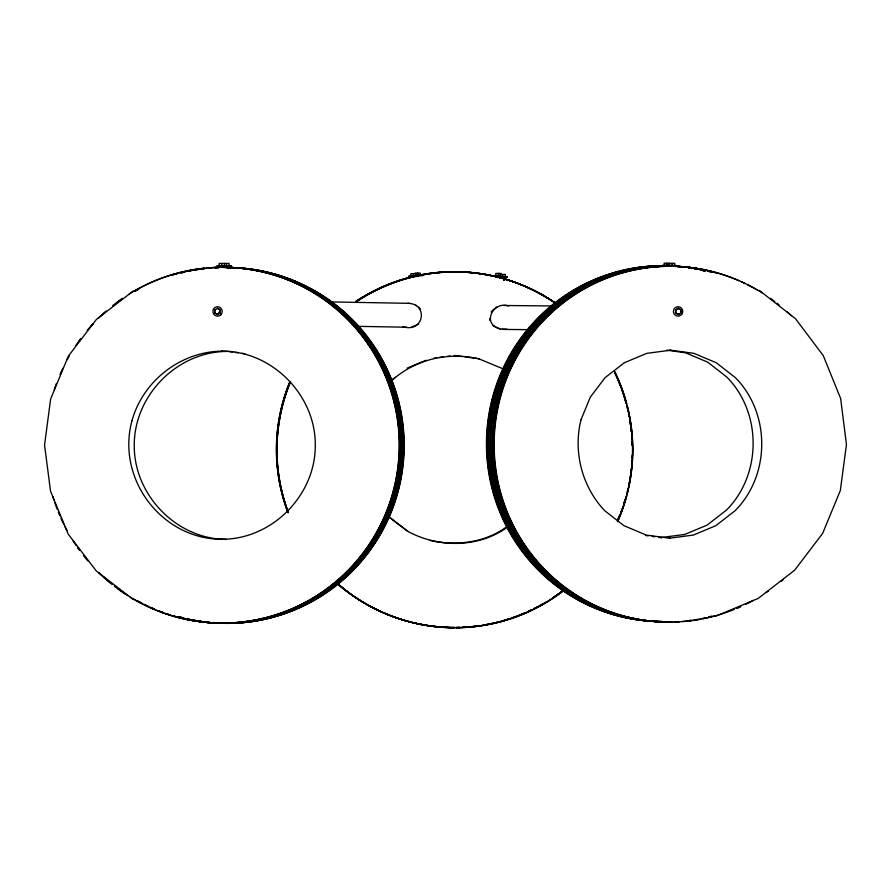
<?xml version="1.0" encoding="UTF-8"?>
<svg xmlns="http://www.w3.org/2000/svg" width="891" height="891" viewBox="0 0 891 891"><rect width="100%" height="100%" fill="white"/><g stroke="black" fill="none" stroke-linecap="round" stroke-linejoin="round"><path stroke-width="1.34" d="M491.186 312.084L491.654 311.182M492.445 310.38L497.033 306.938M715.785 616.16L758.163 598.451L794.661 570.184L822.66 533.386L840.324 490.529L846.45 444.509L840.625 398.477L823.239 355.565L795.485 318.7L759.188 290.321M133.171 291.056L96.495 319.312L68.34 356.144L50.631 399.045L44.55 445.088L50.531 491.13L68.162 534.043L96.239 570.908L132.848 599.197M392.029 379.755L395.281 377.261M390.57 381.749C413.914 359.507 448.128 351.399 479.258 358.995L479.18 358.962M506.678 526.793C484.927 542.875 455.891 546.228 429.896 540.391L429.974 540.425M506.3 527.951C477.42 548.121 437.637 547.92 407.209 531.014L407.276 531.047M675.534 309.901L678.162 308.364L681.103 309.901L681.103 312.964L678.474 314.501L675.534 312.964L675.534 309.901L678.474 308.364M678.162 314.501L681.103 312.964M214.675 309.901L217.56 308.364L220.2 309.901L220.2 312.964L217.56 314.501L214.675 312.964L214.675 309.901L214.909 312.964L217.56 314.501M217.315 314.501L220.2 312.964M418.659 324.068L411.887 326.964M407.176 368.117L426.076 360.265M227.896 351.422C177.632 351.11 133.973 395.281 134.251 445.444C133.895 494.984 176.574 539.255 226.359 539.378M433.917 358.16L436.623 357.803M439.33 357.447L443.384 356.912M447.438 356.378L450.144 356.01M507.057 329.225L499.673 328.924L493.146 325.683M669.475 263.357L674.788 263.357L674.788 265.473L669.475 265.473L669.464 263.201L664.14 263.201L664.14 265.306L669.464 265.306M662.08 265.384L669.163 265.384M217.081 265.629L231.159 265.629M667.404 265.551L676.859 265.551M662.08 265.886L676.859 266.041M217.081 266.131L231.159 266.131M414.95 273.069L420.262 273.069L420.262 275.185M501.11 273.403L495.797 273.403L495.797 275.519L498.459 275.519L498.459 273.403M415.251 275.263L422.334 275.263M493.725 275.597L500.82 275.597M415.251 275.753L422.334 275.753M408.713 275.987L418.169 275.987M493.725 276.099L500.82 276.099M408.713 276.477L418.169 276.477M497.958 276.644L507.413 276.644M497.958 277.146L507.413 277.146M503.738 279.874L504.328 279.874M503.827 280.041L504.651 280.041M503.738 280.197L504.328 280.197M217.56 308.364L220.2 309.901M678.162 308.364L681.103 309.901M675.534 312.964L678.474 314.501M504.373 305.502L554.391 305.969M502.424 329.414L528.831 329.67M328.612 301.871L408.858 303.33M358.327 326.351L406.753 327.231M454.198 355.476L462.318 356.545M465.024 356.89L477.197 358.494M508.75 306.003C492.79 300.456 481.185 324.747 500.508 328.935M228.697 351.566L232.729 352.101M235.413 352.457L238.109 352.814M242.14 353.359L244.836 353.716M402.977 326.707C423.904 333.357 428.872 303.675 407.889 303.308M666.68 350.196L685.346 352.713L707.688 362.147L726.8 377.06C762.106 412.756 761.827 474.691 726.365 510.187L707.086 525.122L684.745 534.433L660.721 537.607L661.579 537.674L658.917 537.306M645.585 535.513L648.247 535.87M652.245 536.415L654.918 536.772M478.545 358.672L501.945 368.384M407.911 531.348L388.487 516.446M416.465 305.602L415.83 305.145M387.785 516.112L406.196 530.212M418.759 307.139L420.24 308.832M489.76 320.326L489.616 318.733M680.791 309.901L680.791 312.964M675.846 309.901L675.846 312.964M672.137 263.357L672.137 265.473M666.802 263.201L666.802 265.306M502.691 274.461L502.691 276.566M417.612 273.069L417.612 275.185M416.097 275.909L416.097 273.793L410.784 273.793L410.784 275.909M413.435 273.793L413.435 275.909M229.087 265.551L229.087 263.446L219.153 263.446L219.153 265.551M226.437 263.446L226.437 265.551M224.465 263.446L224.465 265.551M221.814 263.446L221.814 265.551M219.954 309.901L219.954 312.964M218.952 312.396A1.648 1.637 -90 0 1 218.663 312.708M674.955 266.175A177.91 175.46 -85.8 0 1 677.728 266.398M681.905 266.832A177.91 175.46 -85.8 0 1 684.689 267.166M691.605 268.213A177.91 175.46 -85.8 0 0 688.843 267.768A177.91 175.46 -85.8 0 1 691.683 268.091M694.356 268.714A177.91 175.46 -85.8 0 1 697.096 269.249M701.172 270.14A177.91 175.46 -85.8 0 1 703.868 270.786M661.311 621.506A177.91 175.46 -85.8 0 1 486.419 443.373A177.91 175.46 -85.8 0 1 662.481 265.707M675.378 266.209A177.91 175.46 -85.8 0 1 678.162 266.431M680.947 266.71A177.91 175.46 -85.8 0 1 685.112 267.2M687.885 267.59A177.91 175.46 -85.8 0 1 690.659 268.013M694.78 268.748A177.91 175.46 -85.8 0 1 697.519 269.282M701.596 270.173A177.91 175.46 -85.8 0 1 704.302 270.819M661.735 621.528A177.91 175.46 -85.8 0 1 486.854 443.395A177.91 175.46 -85.8 0 1 662.915 265.741M692.118 268.002A177.91 175.46 -85.8 0 0 687.952 267.411A177.91 175.46 -85.8 0 1 692.118 268.124M694.88 268.458A177.91 175.46 -85.8 0 1 705.795 270.697M708.479 271.365A177.91 175.46 -85.8 0 1 711.152 272.067M664.586 621.74A177.91 175.46 -85.8 0 1 489.694 443.607A177.91 175.46 -85.8 0 1 665.755 265.952M685.179 267.066A177.91 175.46 -85.8 0 0 675.445 266.231A177.91 175.46 -85.8 0 1 678.24 266.42M681.014 266.676A177.91 175.46 -85.8 0 1 685.19 267.133M694.88 268.603A177.91 175.46 -85.8 0 1 704.413 270.597M663.205 621.64A177.91 175.46 -85.8 0 1 488.324 442.114A177.91 175.46 -85.8 0 1 667.136 265.874M681.983 266.788A177.91 175.46 -85.8 0 1 684.756 267.1M694.445 268.57A177.91 175.46 -85.8 0 1 698.555 269.36M701.284 269.94A177.91 175.46 -85.8 0 1 705.327 270.897M662.77 621.606A177.91 175.46 -85.8 0 1 487.9 441.379A177.91 175.46 -85.8 0 1 668.083 265.874M675.022 266.186A177.91 175.46 -85.8 0 1 677.806 266.387M716.386 273.014A177.91 175.46 -85.8 0 0 689.155 267.423A177.91 175.46 -85.8 0 1 705.65 270.474M711.263 616.282A177.91 175.46 -85.8 0 1 708.59 616.962M690.77 620.348A177.91 175.46 -85.8 0 1 687.986 620.704M671.302 621.885A177.91 175.46 -85.8 0 1 492.278 445.901A177.91 175.46 -85.8 0 1 668.339 266.142M675.244 266.286A177.91 175.46 -85.8 0 1 686.371 267.1A177.91 175.46 -85.8 0 0 675.255 266.242M708.345 271.12A177.91 175.46 -85.8 0 1 712.355 272.156M668.54 621.807A177.91 175.46 -85.8 0 1 490.896 445.099A177.91 175.46 -85.8 0 1 666.958 266.041M711.697 616.316A177.91 175.46 -85.8 0 1 709.013 616.995M704.959 617.931A177.91 175.46 -85.8 0 1 702.231 618.51M698.11 619.29A177.91 175.46 -85.8 0 1 695.359 619.757M691.193 620.381A177.91 175.46 -85.8 0 1 688.42 620.737M678.675 621.617A177.91 175.46 -85.8 0 1 674.509 621.829M671.736 621.918A177.91 175.46 -85.8 0 1 492.712 445.923A177.91 175.46 -85.8 0 1 668.762 266.164M674.287 266.264A177.91 175.46 -85.8 0 1 714.159 272.29M672.772 621.996A177.91 175.46 -85.8 0 1 497.022 410.216A177.91 175.46 -85.8 0 1 738.839 280.71M741.401 281.846A177.91 175.46 -85.8 0 1 745.199 283.639M747.705 284.875A177.91 175.46 -85.8 0 1 757.461 290.199M740.332 606.626A177.91 175.46 -85.8 0 1 736.467 608.308M714.07 616.037A177.91 175.46 -85.8 0 1 703.266 618.588M700.526 619.122A177.91 175.46 -85.8 0 1 682.495 621.495M679.71 621.695A177.91 175.46 -85.8 0 1 675.545 621.907M734.307 609.422A177.91 175.46 -85.8 0 1 494.884 428.526A177.91 175.46 -85.8 0 1 762.484 293.028M770.37 298.296A177.91 175.46 -85.8 0 1 774.769 301.514M776.93 303.185A177.91 175.46 -85.8 0 1 779.068 304.878M787.332 311.973A177.91 175.46 -85.8 0 1 791.275 315.692M783.401 579.395A177.91 175.46 -85.8 0 1 781.329 581.166M768.287 591.089A177.91 175.46 -85.8 0 1 766.037 592.626M753.263 600.4A177.91 175.46 -85.8 0 1 745.834 604.265M740.766 606.66A177.91 175.46 -85.8 0 1 736.902 608.341M227.439 267.556A177.91 176.919 -87.1 0 1 404.124 449.632A177.91 176.919 -87.1 0 1 218.941 623.177M216.223 623.021A177.91 176.919 -87.1 0 1 212.136 622.72M209.418 622.475A177.91 176.919 -87.1 0 1 205.331 622.007M202.613 621.651A177.91 176.919 -87.1 0 1 198.559 621.027M195.864 620.559A177.91 176.919 -87.1 0 1 191.832 619.78M189.17 619.223A177.91 176.919 -87.1 0 1 186.52 618.61M227.16 267.534A177.91 176.919 -87.1 0 1 403.846 449.621A177.91 176.919 -87.1 0 1 218.674 623.165M215.945 623.009A177.91 176.919 -87.1 0 1 211.869 622.709M209.14 622.453A177.91 176.919 -87.1 0 1 206.422 622.163M202.346 621.628A177.91 176.919 -87.1 0 1 199.629 621.227M195.586 620.548A177.91 176.919 -87.1 0 1 192.901 620.036M188.892 619.2A177.91 176.919 -87.1 0 1 186.252 618.599M183.613 617.953A177.91 176.919 -87.1 0 1 181.007 617.263M223.697 267.367A177.91 176.919 -87.1 0 1 398.89 468.577A177.91 176.919 -87.1 0 1 177.543 617.095M176.24 616.739A177.91 176.919 -87.1 0 1 172.342 615.603M169.747 614.79A177.91 176.919 -87.1 0 1 165.86 613.498M163.287 612.585A177.91 176.919 -87.1 0 1 159.444 611.137M154.366 609.065A177.91 176.919 -87.1 0 1 150.601 607.417M148.118 606.259A177.91 176.919 -87.1 0 1 144.431 604.466M142.014 603.229A177.91 176.919 -87.1 0 1 138.417 601.302M135.209 291.157A177.91 176.919 -87.1 0 1 138.74 289.163M171.395 275.286A177.91 176.919 -87.1 0 1 177.899 273.403M180.505 272.724A177.91 176.919 -87.1 0 1 184.459 271.777M187.121 271.187A177.91 176.919 -87.1 0 1 191.131 270.385M193.826 269.906A177.91 176.919 -87.1 0 1 197.88 269.249M200.598 268.87A177.91 176.919 -87.1 0 1 204.674 268.38M207.403 268.113A177.91 176.919 -87.1 0 1 211.49 267.779M214.208 267.612A177.91 176.919 -87.1 0 1 218.284 267.445M223.418 267.356A177.91 176.919 -87.1 0 1 398.611 468.566A177.91 176.919 -87.1 0 1 177.264 617.084M175.961 616.728A177.91 176.919 -87.1 0 1 172.063 615.592M169.468 614.779A177.91 176.919 -87.1 0 1 165.592 613.487M163.008 612.574A177.91 176.919 -87.1 0 1 159.166 611.126M154.098 609.054A177.91 176.919 -87.1 0 1 150.334 607.395M147.85 606.248A177.91 176.919 -87.1 0 1 144.164 604.454M141.736 603.207A177.91 176.919 -87.1 0 1 138.138 601.28M134.931 291.145A177.91 176.919 -87.1 0 1 138.461 289.152M171.117 275.274A177.91 176.919 -87.1 0 1 177.621 273.392M180.227 272.713A177.91 176.919 -87.1 0 1 184.192 271.755M186.843 271.176A177.91 176.919 -87.1 0 1 190.863 270.374M193.547 269.884A177.91 176.919 -87.1 0 1 197.613 269.238M200.319 268.859A177.91 176.919 -87.1 0 1 204.407 268.369M207.124 268.102A177.91 176.919 -87.1 0 1 211.212 267.768M213.94 267.601A177.91 176.919 -87.1 0 1 219.364 267.4M206.467 268.068A177.91 176.919 -87.1 0 1 398.834 460.38A177.91 176.919 -87.1 0 1 176.596 617.051M175.304 616.695A177.91 176.919 -87.1 0 1 133.951 599.253M125.876 594.264A177.91 176.919 -87.1 0 1 118.013 588.795M109.381 582.012A177.91 176.919 -87.1 0 1 103.211 576.611M101.218 574.751A177.91 176.919 -87.1 0 1 99.257 572.868M79.633 550.148A177.91 176.919 -87.1 0 1 78.04 547.909M79.054 341.275A177.91 176.919 -87.1 0 1 80.669 339.048M91.071 326.284A177.91 176.919 -87.1 0 1 92.909 324.257M101.485 315.581A177.91 176.919 -87.1 0 1 105.506 311.895M117.2 302.372A177.91 176.919 -87.1 0 1 121.655 299.153M134.274 291.112A177.91 176.919 -87.1 0 1 203.738 268.336M129.351 293.885A177.91 176.919 -87.1 0 1 356.478 329.191A177.91 176.919 -87.1 0 1 357.124 560.328A177.91 176.919 -87.1 0 1 130.197 597.159M127.892 595.723A177.91 176.919 -87.1 0 1 114.449 586.3M112.288 584.607A177.91 176.919 -87.1 0 1 98.979 572.857M87.853 560.929A177.91 176.919 -87.1 0 1 83.509 555.616M79.366 550.137A177.91 176.919 -87.1 0 1 77.762 547.898M76.203 545.648A177.91 176.919 -87.1 0 1 73.196 541.071M67.003 530.535A177.91 176.919 -87.1 0 1 65.099 526.926M63.862 524.476A177.91 176.919 -87.1 0 1 60.944 518.272M59.842 515.755A177.91 176.919 -87.1 0 1 58.249 511.935M57.247 509.374A177.91 176.919 -87.1 0 1 54.908 502.914M54.05 500.319A177.91 176.919 -87.1 0 1 52.825 496.398M54.162 389.935A177.91 176.919 -87.1 0 1 56.411 383.453M59.987 374.51A177.91 176.919 -87.1 0 1 62.827 368.25M67.181 359.73A177.91 176.919 -87.1 0 1 69.175 356.177M75.646 345.775A177.91 176.919 -87.1 0 1 80.39 339.037M87.207 330.405A177.91 176.919 -87.1 0 1 92.631 324.246M98.288 318.399A177.91 176.919 -87.1 0 1 106.263 310.981M112.578 305.713A177.91 176.919 -87.1 0 1 122.501 298.362M226.503 267.5A177.91 176.919 -87.1 0 1 403.233 445.5A177.91 176.919 -87.1 0 1 226.125 623.321M224.777 623.31A177.91 176.919 -87.1 0 1 219.364 623.188M216.647 623.054A177.91 176.919 -87.1 0 1 212.57 622.787M209.842 622.553A177.91 176.919 -87.1 0 1 205.754 622.13M203.037 621.784A177.91 176.919 -87.1 0 1 198.971 621.194M196.265 620.749A177.91 176.919 -87.1 0 1 192.233 620.002M189.571 619.457A177.91 176.919 -87.1 0 1 185.584 618.566M182.956 617.92A177.91 176.919 -87.1 0 1 180.35 617.229M226.225 267.489A177.91 176.919 -87.1 0 1 402.955 445.489A177.91 176.919 -87.1 0 1 225.857 623.31M224.51 623.299A177.91 176.919 -87.1 0 1 219.097 623.177M216.379 623.043A177.91 176.919 -87.1 0 1 212.292 622.776M209.563 622.542A177.91 176.919 -87.1 0 1 205.487 622.107M202.758 621.773A177.91 176.919 -87.1 0 1 198.693 621.183M195.998 620.737A177.91 176.919 -87.1 0 1 191.966 619.991M189.293 619.445A177.91 176.919 -87.1 0 1 185.317 618.554M182.677 617.909A177.91 176.919 -87.1 0 1 180.071 617.218M222.65 267.467A177.91 176.919 -87.1 0 1 402.064 447.482A177.91 176.919 -87.1 0 1 218.206 623.132M215.488 622.998A177.91 176.919 -87.1 0 1 204.596 622.063M201.878 621.729A177.91 176.919 -87.1 0 1 179.191 617.173M182.165 272.802A177.91 176.919 -87.1 0 1 184.793 272.167M188.769 271.276A177.91 176.919 -87.1 0 1 191.442 270.73M195.474 269.984A177.91 176.919 -87.1 0 1 198.181 269.539M202.246 268.959A177.91 176.919 -87.1 0 1 204.963 268.625M209.051 268.191A177.91 176.919 -87.1 0 1 211.78 267.968M215.867 267.701A177.91 176.919 -87.1 0 1 218.585 267.578M224.577 267.411A177.91 176.919 -87.1 0 1 399.769 468.621A177.91 176.919 -87.1 0 1 178.423 617.14M181.385 272.769A177.91 176.919 -87.1 0 1 185.339 271.822M188.001 271.232A177.91 176.919 -87.1 0 1 190.674 270.686M194.706 269.951A177.91 176.919 -87.1 0 1 197.412 269.505M201.477 268.915A177.91 176.919 -87.1 0 1 204.195 268.581M208.282 268.158A177.91 176.919 -87.1 0 1 211.011 267.924M215.087 267.656A177.91 176.919 -87.1 0 1 219.164 267.489M504.15 278.783A177.91 177.888 -64.7 0 1 555.828 303.475A177.91 177.888 -64.7 0 0 504.273 278.838M614.679 372.572A177.91 177.888 -64.7 0 1 625.738 402.086M627.431 408.668A177.91 177.888 -64.7 0 1 628.032 411.33M630.06 422.134A177.91 177.888 -64.7 0 1 630.46 424.851A177.91 177.888 -64.7 0 0 629.959 420.83M630.995 428.95A177.91 177.888 -64.7 0 1 631.285 431.69A177.91 177.888 -64.7 0 0 630.951 427.647M631.652 435.799A177.91 177.888 -64.7 0 1 631.842 438.539M632.053 442.638A177.91 177.888 -64.7 0 1 632.142 445.366A177.91 177.888 -64.7 0 0 632.12 441.335M625.059 499.417A177.91 177.888 -64.7 0 1 623.867 503.326M619.724 514.976A177.91 177.888 -64.7 0 1 618.154 518.807M562.678 590.633A177.91 177.888 -64.7 0 1 560.472 592.292M558.256 593.918A177.91 177.888 -64.7 0 1 553.745 597.059M543.332 603.575A177.91 177.888 -64.7 0 1 539.79 605.568M537.384 606.86A177.91 177.888 -64.7 0 1 533.731 608.742M531.27 609.945A177.91 177.888 -64.7 0 1 527.528 611.694M525.011 612.808A177.91 177.888 -64.7 0 1 518.64 615.425M516.067 616.394A177.91 177.888 -64.7 0 1 512.18 617.786M509.585 618.655A177.91 177.888 -64.7 0 1 501.744 621.016M499.127 621.718A177.91 177.888 -64.7 0 1 496.499 622.386M492.511 623.31A177.91 177.888 -64.7 0 1 483.067 625.126M480.349 625.549A177.91 177.888 -64.7 0 1 469.412 626.83M466.672 627.041A177.91 177.888 -64.7 0 1 462.574 627.275A177.91 177.888 -64.7 0 0 466.795 627.097M459.834 627.387A177.91 177.888 -64.7 0 1 455.758 627.464M454.399 627.464A177.91 177.888 -64.7 0 1 336.531 582.914M287.949 512.637A177.91 177.888 -64.7 0 1 289.898 381.593M355.988 301.303A177.91 177.888 -64.7 0 1 412.099 276.745M414.749 276.11A177.91 177.888 -64.7 0 1 500.23 277.691M356.311 301.459A177.91 177.888 -64.7 0 1 556.162 303.631M614.4 371.491A177.91 177.888 -64.7 0 1 626.429 403.556M627.108 406.185A177.91 177.888 -64.7 0 1 626.83 494.338M626.484 495.641A177.91 177.888 -64.7 0 1 617.396 521.491M563.001 590.789A177.91 177.888 -64.7 0 1 456.092 627.62M454.733 627.62A177.91 177.888 -64.7 0 1 336.865 583.07M287.804 511.512A177.91 177.888 -64.7 0 1 290.232 381.749M615.38 373.875A177.91 177.888 -64.7 0 1 620.76 386.549M621.706 389.122A177.91 177.888 -64.7 0 1 626.217 403.456M627.231 407.399A177.91 177.888 -64.7 0 1 628.155 411.386M628.723 414.07A177.91 177.888 -64.7 0 1 629.246 416.765M631.663 434.485A177.91 177.888 -64.7 0 1 631.875 437.225M632.231 454.933A177.91 177.888 -64.7 0 1 632.12 457.662M631.886 461.772A177.91 177.888 -64.7 0 1 631.686 464.512M631.285 468.61A177.91 177.888 -64.7 0 1 630.973 471.35M630.416 475.449A177.91 177.888 -64.7 0 1 630.004 478.166M629.291 482.231A177.91 177.888 -64.7 0 1 628.768 484.927M627.899 488.947A177.91 177.888 -64.7 0 1 627.275 491.598M625.181 499.472A177.91 177.888 -64.7 0 1 623.978 503.393M622.241 508.583A177.91 177.888 -64.7 0 1 620.838 512.47M619.835 515.031A177.91 177.888 -64.7 0 1 618.276 518.863M562.789 590.688A177.91 177.888 -64.7 0 1 552.721 597.883M545.793 602.249A177.91 177.888 -64.7 0 1 533.854 608.798M531.381 610.001A177.91 177.888 -64.7 0 1 527.65 611.749M525.122 612.863A177.91 177.888 -64.7 0 1 512.303 617.842M509.697 618.71A177.91 177.888 -64.7 0 1 496.61 622.441M493.959 623.076A177.91 177.888 -64.7 0 1 483.189 625.181M480.472 625.605A177.91 177.888 -64.7 0 1 469.535 626.885M459.956 627.442A177.91 177.888 -64.7 0 1 455.88 627.52M454.521 627.531A177.91 177.888 -64.7 0 1 336.653 582.97M288.071 512.693A177.91 177.888 -64.7 0 1 290.02 381.649M356.099 301.358A177.91 177.888 -64.7 0 1 412.21 276.8M414.872 276.165A177.91 177.888 -64.7 0 1 500.352 277.747M356.467 301.526A177.91 177.888 -64.7 0 1 555.182 302.918M614.556 371.569A177.91 177.888 -64.7 0 1 626.573 403.623M626.919 404.937A177.91 177.888 -64.7 0 1 626.974 494.405M626.629 495.719A177.91 177.888 -64.7 0 1 617.541 521.558M563.157 590.856A177.91 177.888 -64.7 0 1 456.237 627.687M454.878 627.698A177.91 177.888 -64.7 0 1 337.01 583.137M287.949 511.579A177.91 177.888 -64.7 0 1 290.377 381.827M356.578 301.581A177.91 177.888 -64.7 0 1 555.305 302.973M614.667 371.625A177.91 177.888 -64.7 0 1 626.696 403.679M627.041 404.993A177.91 177.888 -64.7 0 1 617.663 521.614M563.268 590.911A177.91 177.888 -64.7 0 1 456.359 627.743M455 627.754A177.91 177.888 -64.7 0 1 337.132 583.193M288.071 511.634A177.91 177.888 -64.7 0 1 290.499 381.883M131.957 420.819C116.12 478.857 161.817 539.478 222.193 539.278L221.647 539.255C271.922 539.556 315.581 495.385 315.291 445.233C315.692 395.081 272.1 350.842 221.837 351.11L222.394 351.143C180.906 351.366 142.872 380.858 131.957 420.819M580.999 419.761C573.002 451.815 581.979 486.709 604.733 510.721L623.845 525.634L646.198 535.057L670.199 538.298L669.33 538.231L693.365 535.068L715.774 525.701L734.975 510.821C770.437 475.326 770.726 413.391 735.409 377.684L716.308 362.771L693.955 353.348L669.954 350.107L670.812 350.174L646.788 353.348L624.379 362.715L605.112 377.628L590.354 397.063L580.999 419.761M505.342 274.461L500.029 274.461L500.029 276.566L505.342 276.566L505.342 274.461M220.879 314.768A4.722 4.689 -90 0 0 218.774 306.872A4.722 4.689 -90 0 0 213.027 312.652A4.722 4.689 -90 0 0 220.879 314.768M682.127 313.799A4.722 4.678 -90 0 0 678.084 306.704A4.722 4.678 -90 0 0 674.03 313.799A4.722 4.678 -90 0 0 682.127 313.799"/></g></svg>
